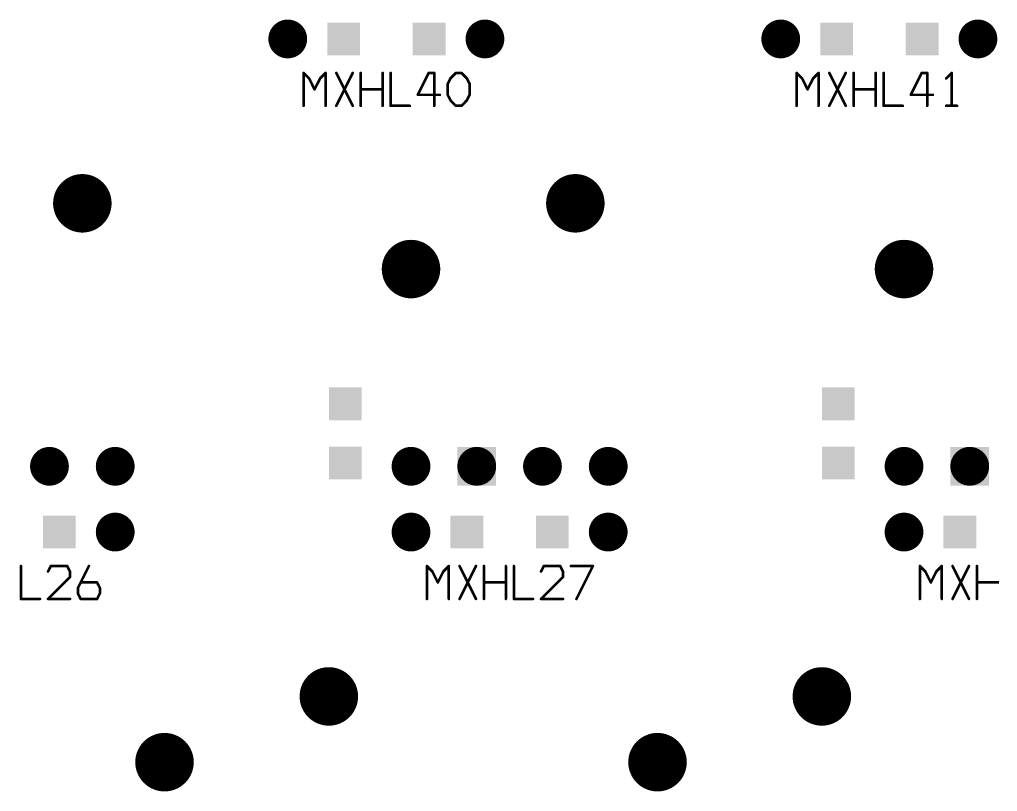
# Model space of a CAD drawing. Header units: millimetres. Extents: x 451 to 799, y 260 to 388.
# Drawn here: x 494.05 to 531.84, y 291.43 to 321.25 of the extents above; entities that cross this region are included whole.
import ezdxf

# ---------------------------------------------------------------- set-up
doc = ezdxf.new("R2010")
doc.units = ezdxf.units.MM
for name, color, linetype in [('3_A_', 4, 'Continuous'), ('4_A_', 54, 'Continuous'), ('5_A_', 7, 'Continuous')]:
    doc.layers.add(name, color=color, linetype=linetype)

# ---------------------------------------------------------------- blocks, each defined once
blk = doc.blocks.new('D24ROUND1_4986X1_4986')
blk.add_lwpolyline([(0.37465, 0, 0.7493, 0.7493, 1), (-0.37465, 0, 0.7493, 0.7493, 1), (0.37465, 0, 0.7493, 0.7493, 0)], format="xyseb")
blk = doc.blocks.new('D25ROUND2_2606X2_2606')
blk.add_lwpolyline([(0.56515, 0, 1.1303, 1.1303, 1), (-0.56515, 0, 1.1303, 1.1303, 1), (0.56515, 0, 1.1303, 1.1303, 0)], format="xyseb")
blk = doc.blocks.new('D16SQUARE1_27X1_27')
blk.add_solid([(-0.635, -0.635), (0.635, -0.635), (-0.635, 0.635), (0.635, 0.635)])
blk = doc.blocks.new('D41SQUARE1_4986X1_4986')
blk.add_solid([(-0.7493, -0.7493), (0.7493, -0.7493), (-0.7493, 0.7493), (0.7493, 0.7493)])

msp = doc.modelspace()

# ---------------------------------------------------------------- linework, layer by layer
at = {"layer": '5_A_'}
for points in [[(505.241, 318.981, 0.102, 0.102, 0), (505.03, 319.192, 0.102, 0.102, 0)], [(505.03, 319.192, 0.102, 0.102, 0), (505.03, 317.922, 0.102, 0.102, 0)], [(505.451, 318.557, 0.102, 0.102, 0), (505.241, 318.981, 0.102, 0.102, 0)], [(505.665, 318.981, 0.102, 0.102, 0), (505.451, 318.557, 0.102, 0.102, 0)], [(505.876, 319.192, 0.102, 0.102, 0), (505.665, 318.981, 0.102, 0.102, 0)], [(505.876, 317.922, 0.102, 0.102, 0), (505.876, 319.192, 0.102, 0.102, 0)], [(506.925, 317.922, 0.102, 0.102, 0), (506.29, 319.192, 0.102, 0.102, 0)], [(506.925, 319.192, 0.102, 0.102, 0), (506.29, 317.922, 0.102, 0.102, 0)], [(507.235, 317.922, 0.102, 0.102, 0), (507.235, 319.192, 0.102, 0.102, 0)], [(508.08, 317.922, 0.102, 0.102, 0), (508.08, 319.192, 0.102, 0.102, 0)], [(508.39, 317.922, 0.102, 0.102, 0), (508.39, 319.192, 0.102, 0.102, 0)], [(509.439, 318.346, 0.102, 0.102, 0), (509.863, 319.192, 0.102, 0.102, 0)], [(509.863, 319.192, 0.102, 0.102, 0), (510.074, 319.192, 0.102, 0.102, 0)], [(510.074, 319.192, 0.102, 0.102, 0), (510.074, 317.922, 0.102, 0.102, 0)], [(510.595, 318.77, 0.102, 0.102, 0), (510.702, 318.981, 0.102, 0.102, 0)], [(510.702, 318.981, 0.102, 0.102, 0), (510.912, 319.192, 0.102, 0.102, 0)], [(510.912, 319.192, 0.102, 0.102, 0), (511.126, 319.192, 0.102, 0.102, 0)], [(511.126, 319.192, 0.102, 0.102, 0), (511.337, 318.981, 0.102, 0.102, 0)], [(511.337, 318.981, 0.102, 0.102, 0), (511.443, 318.77, 0.102, 0.102, 0)], [(524.291, 318.981, 0.102, 0.102, 0), (524.08, 319.192, 0.102, 0.102, 0)], [(524.08, 319.192, 0.102, 0.102, 0), (524.08, 317.922, 0.102, 0.102, 0)], [(524.501, 318.557, 0.102, 0.102, 0), (524.291, 318.981, 0.102, 0.102, 0)], [(524.715, 318.981, 0.102, 0.102, 0), (524.501, 318.557, 0.102, 0.102, 0)], [(524.926, 319.192, 0.102, 0.102, 0), (524.715, 318.981, 0.102, 0.102, 0)], [(524.926, 317.922, 0.102, 0.102, 0), (524.926, 319.192, 0.102, 0.102, 0)], [(525.975, 317.922, 0.102, 0.102, 0), (525.34, 319.192, 0.102, 0.102, 0)], [(525.975, 319.192, 0.102, 0.102, 0), (525.34, 317.922, 0.102, 0.102, 0)], [(526.285, 317.922, 0.102, 0.102, 0), (526.285, 319.192, 0.102, 0.102, 0)], [(527.13, 317.922, 0.102, 0.102, 0), (527.13, 319.192, 0.102, 0.102, 0)], [(527.44, 317.922, 0.102, 0.102, 0), (527.44, 319.192, 0.102, 0.102, 0)], [(528.489, 318.346, 0.102, 0.102, 0), (528.913, 319.192, 0.102, 0.102, 0)], [(528.913, 319.192, 0.102, 0.102, 0), (529.124, 319.192, 0.102, 0.102, 0)], [(529.124, 319.192, 0.102, 0.102, 0), (529.124, 317.922, 0.102, 0.102, 0)], [(530.069, 319.192, 0.102, 0.102, 0), (529.858, 318.981, 0.102, 0.102, 0)], [(530.069, 317.922, 0.102, 0.102, 0), (530.069, 319.192, 0.102, 0.102, 0)], [(508.08, 318.557, 0.102, 0.102, 0), (507.235, 318.557, 0.102, 0.102, 0)], [(510.595, 318.346, 0.102, 0.102, 0), (510.595, 318.77, 0.102, 0.102, 0)], [(511.443, 318.77, 0.102, 0.102, 0), (511.443, 318.346, 0.102, 0.102, 0)], [(527.13, 318.557, 0.102, 0.102, 0), (526.285, 318.557, 0.102, 0.102, 0)], [(510.288, 318.346, 0.102, 0.102, 0), (509.439, 318.346, 0.102, 0.102, 0)], [(510.702, 318.135, 0.102, 0.102, 0), (510.595, 318.346, 0.102, 0.102, 0)], [(510.912, 317.922, 0.102, 0.102, 0), (510.702, 318.135, 0.102, 0.102, 0)], [(511.337, 318.135, 0.102, 0.102, 0), (511.126, 317.922, 0.102, 0.102, 0)], [(511.443, 318.346, 0.102, 0.102, 0), (511.337, 318.135, 0.102, 0.102, 0)], [(529.338, 318.346, 0.102, 0.102, 0), (528.489, 318.346, 0.102, 0.102, 0)], [(509.132, 317.922, 0.102, 0.102, 0), (508.39, 317.922, 0.102, 0.102, 0)], [(511.126, 317.922, 0.102, 0.102, 0), (510.912, 317.922, 0.102, 0.102, 0)], [(528.182, 317.922, 0.102, 0.102, 0), (527.44, 317.922, 0.102, 0.102, 0)], [(530.28, 317.922, 0.102, 0.102, 0), (529.858, 317.922, 0.102, 0.102, 0)], [(494.103, 298.872, 0.102, 0.102, 0), (494.103, 300.142, 0.102, 0.102, 0)], [(495.258, 300.142, 0.102, 0.102, 0), (495.152, 299.931, 0.102, 0.102, 0)], [(495.893, 300.142, 0.102, 0.102, 0), (495.258, 300.142, 0.102, 0.102, 0)], [(496, 299.931, 0.102, 0.102, 0), (495.893, 300.142, 0.102, 0.102, 0)], [(496.307, 299.296, 0.102, 0.102, 0), (496.732, 300.142, 0.102, 0.102, 0)], [(510.003, 299.931, 0.102, 0.102, 0), (509.792, 300.142, 0.102, 0.102, 0)], [(509.792, 300.142, 0.102, 0.102, 0), (509.792, 298.872, 0.102, 0.102, 0)], [(510.638, 300.142, 0.102, 0.102, 0), (510.427, 299.931, 0.102, 0.102, 0)], [(510.638, 298.872, 0.102, 0.102, 0), (510.638, 300.142, 0.102, 0.102, 0)], [(511.687, 298.872, 0.102, 0.102, 0), (511.052, 300.142, 0.102, 0.102, 0)], [(511.687, 300.142, 0.102, 0.102, 0), (511.052, 298.872, 0.102, 0.102, 0)], [(511.997, 298.872, 0.102, 0.102, 0), (511.997, 300.142, 0.102, 0.102, 0)], [(512.843, 298.872, 0.102, 0.102, 0), (512.843, 300.142, 0.102, 0.102, 0)], [(513.153, 298.872, 0.102, 0.102, 0), (513.153, 300.142, 0.102, 0.102, 0)], [(514.308, 300.142, 0.102, 0.102, 0), (514.202, 299.931, 0.102, 0.102, 0)], [(514.943, 300.142, 0.102, 0.102, 0), (514.308, 300.142, 0.102, 0.102, 0)], [(515.05, 299.931, 0.102, 0.102, 0), (514.943, 300.142, 0.102, 0.102, 0)], [(516.206, 300.142, 0.102, 0.102, 0), (515.357, 300.142, 0.102, 0.102, 0)], [(515.571, 298.872, 0.102, 0.102, 0), (516.206, 300.142, 0.102, 0.102, 0)], [(529.053, 299.931, 0.102, 0.102, 0), (528.842, 300.142, 0.102, 0.102, 0)], [(528.842, 300.142, 0.102, 0.102, 0), (528.842, 298.872, 0.102, 0.102, 0)], [(529.688, 300.142, 0.102, 0.102, 0), (529.477, 299.931, 0.102, 0.102, 0)], [(529.688, 298.872, 0.102, 0.102, 0), (529.688, 300.142, 0.102, 0.102, 0)], [(530.737, 298.872, 0.102, 0.102, 0), (530.102, 300.142, 0.102, 0.102, 0)], [(530.737, 300.142, 0.102, 0.102, 0), (530.102, 298.872, 0.102, 0.102, 0)], [(531.047, 298.872, 0.102, 0.102, 0), (531.047, 300.142, 0.102, 0.102, 0)], [(495.152, 298.872, 0.102, 0.102, 0), (496, 299.72, 0.102, 0.102, 0)], [(496, 299.72, 0.102, 0.102, 0), (496, 299.931, 0.102, 0.102, 0)], [(510.214, 299.507, 0.102, 0.102, 0), (510.003, 299.931, 0.102, 0.102, 0)], [(510.427, 299.931, 0.102, 0.102, 0), (510.214, 299.507, 0.102, 0.102, 0)], [(514.202, 298.872, 0.102, 0.102, 0), (515.05, 299.72, 0.102, 0.102, 0)], [(515.05, 299.72, 0.102, 0.102, 0), (515.05, 299.931, 0.102, 0.102, 0)], [(529.264, 299.507, 0.102, 0.102, 0), (529.053, 299.931, 0.102, 0.102, 0)], [(529.477, 299.931, 0.102, 0.102, 0), (529.264, 299.507, 0.102, 0.102, 0)], [(496.307, 299.085, 0.102, 0.102, 0), (496.307, 299.296, 0.102, 0.102, 0)], [(496.414, 299.507, 0.102, 0.102, 0), (497.049, 299.507, 0.102, 0.102, 0)], [(497.049, 299.507, 0.102, 0.102, 0), (497.156, 299.296, 0.102, 0.102, 0)], [(497.156, 299.296, 0.102, 0.102, 0), (497.156, 299.085, 0.102, 0.102, 0)], [(512.843, 299.507, 0.102, 0.102, 0), (511.997, 299.507, 0.102, 0.102, 0)], [(531.893, 299.507, 0.102, 0.102, 0), (531.047, 299.507, 0.102, 0.102, 0)], [(494.844, 298.872, 0.102, 0.102, 0), (494.103, 298.872, 0.102, 0.102, 0)], [(496, 298.872, 0.102, 0.102, 0), (495.152, 298.872, 0.102, 0.102, 0)], [(496.414, 298.872, 0.102, 0.102, 0), (496.307, 299.085, 0.102, 0.102, 0)], [(497.049, 298.872, 0.102, 0.102, 0), (496.414, 298.872, 0.102, 0.102, 0)], [(497.156, 299.085, 0.102, 0.102, 0), (497.049, 298.872, 0.102, 0.102, 0)], [(513.894, 298.872, 0.102, 0.102, 0), (513.153, 298.872, 0.102, 0.102, 0)], [(515.05, 298.872, 0.102, 0.102, 0), (514.202, 298.872, 0.102, 0.102, 0)]]:
    msp.add_lwpolyline(points, format="xyseb", dxfattribs=at)
for points in [[(505.004, 319.192, 0.0508, 0.0508, 1), (505.055, 319.192, 0.0508, 0.0508, 1), (505.004, 319.192, 0.0508, 0.0508, 0)], [(505.004, 319.192, 0.0508, 0.0508, 1), (505.055, 319.192, 0.0508, 0.0508, 1), (505.004, 319.192, 0.0508, 0.0508, 0)], [(505.004, 319.192, 0.0508, 0.0508, 1), (505.055, 319.192, 0.0508, 0.0508, 1), (505.004, 319.192, 0.0508, 0.0508, 0)], [(505.215, 318.981, 0.0508, 0.0508, 1), (505.266, 318.981, 0.0508, 0.0508, 1), (505.215, 318.981, 0.0508, 0.0508, 0)], [(505.215, 318.981, 0.0508, 0.0508, 1), (505.266, 318.981, 0.0508, 0.0508, 1), (505.215, 318.981, 0.0508, 0.0508, 0)], [(505.215, 318.981, 0.0508, 0.0508, 1), (505.266, 318.981, 0.0508, 0.0508, 1), (505.215, 318.981, 0.0508, 0.0508, 0)], [(505.639, 318.981, 0.0508, 0.0508, 1), (505.69, 318.981, 0.0508, 0.0508, 1), (505.639, 318.981, 0.0508, 0.0508, 0)], [(505.639, 318.981, 0.0508, 0.0508, 1), (505.69, 318.981, 0.0508, 0.0508, 1), (505.639, 318.981, 0.0508, 0.0508, 0)], [(505.639, 318.981, 0.0508, 0.0508, 1), (505.69, 318.981, 0.0508, 0.0508, 1), (505.639, 318.981, 0.0508, 0.0508, 0)], [(505.85, 319.192, 0.0508, 0.0508, 1), (505.901, 319.192, 0.0508, 0.0508, 1), (505.85, 319.192, 0.0508, 0.0508, 0)], [(505.85, 319.192, 0.0508, 0.0508, 1), (505.901, 319.192, 0.0508, 0.0508, 1), (505.85, 319.192, 0.0508, 0.0508, 0)], [(505.85, 319.192, 0.0508, 0.0508, 1), (505.901, 319.192, 0.0508, 0.0508, 1), (505.85, 319.192, 0.0508, 0.0508, 0)], [(506.264, 319.192, 0.0508, 0.0508, 1), (506.315, 319.192, 0.0508, 0.0508, 1), (506.264, 319.192, 0.0508, 0.0508, 0)], [(506.264, 319.192, 0.0508, 0.0508, 1), (506.315, 319.192, 0.0508, 0.0508, 1), (506.264, 319.192, 0.0508, 0.0508, 0)], [(506.899, 319.192, 0.0508, 0.0508, 1), (506.95, 319.192, 0.0508, 0.0508, 1), (506.899, 319.192, 0.0508, 0.0508, 0)], [(507.209, 319.192, 0.0508, 0.0508, 1), (507.26, 319.192, 0.0508, 0.0508, 1), (507.209, 319.192, 0.0508, 0.0508, 0)], [(507.209, 319.192, 0.0508, 0.0508, 1), (507.26, 319.192, 0.0508, 0.0508, 1), (507.209, 319.192, 0.0508, 0.0508, 0)], [(508.055, 319.192, 0.0508, 0.0508, 1), (508.106, 319.192, 0.0508, 0.0508, 1), (508.055, 319.192, 0.0508, 0.0508, 0)], [(508.055, 319.192, 0.0508, 0.0508, 1), (508.106, 319.192, 0.0508, 0.0508, 1), (508.055, 319.192, 0.0508, 0.0508, 0)], [(508.365, 319.192, 0.0508, 0.0508, 1), (508.416, 319.192, 0.0508, 0.0508, 1), (508.365, 319.192, 0.0508, 0.0508, 0)], [(508.365, 319.192, 0.0508, 0.0508, 1), (508.416, 319.192, 0.0508, 0.0508, 1), (508.365, 319.192, 0.0508, 0.0508, 0)], [(509.838, 319.192, 0.0508, 0.0508, 1), (509.889, 319.192, 0.0508, 0.0508, 1), (509.838, 319.192, 0.0508, 0.0508, 0)], [(509.838, 319.192, 0.0508, 0.0508, 1), (509.889, 319.192, 0.0508, 0.0508, 1), (509.838, 319.192, 0.0508, 0.0508, 0)], [(509.838, 319.192, 0.0508, 0.0508, 1), (509.889, 319.192, 0.0508, 0.0508, 1), (509.838, 319.192, 0.0508, 0.0508, 0)], [(510.049, 319.192, 0.0508, 0.0508, 1), (510.1, 319.192, 0.0508, 0.0508, 1), (510.049, 319.192, 0.0508, 0.0508, 0)], [(510.049, 319.192, 0.0508, 0.0508, 1), (510.1, 319.192, 0.0508, 0.0508, 1), (510.049, 319.192, 0.0508, 0.0508, 0)], [(510.049, 319.192, 0.0508, 0.0508, 1), (510.1, 319.192, 0.0508, 0.0508, 1), (510.049, 319.192, 0.0508, 0.0508, 0)], [(510.676, 318.981, 0.0508, 0.0508, 1), (510.727, 318.981, 0.0508, 0.0508, 1), (510.676, 318.981, 0.0508, 0.0508, 0)], [(510.676, 318.981, 0.0508, 0.0508, 1), (510.727, 318.981, 0.0508, 0.0508, 1), (510.676, 318.981, 0.0508, 0.0508, 0)], [(510.676, 318.981, 0.0508, 0.0508, 1), (510.727, 318.981, 0.0508, 0.0508, 1), (510.676, 318.981, 0.0508, 0.0508, 0)], [(510.887, 319.192, 0.0508, 0.0508, 1), (510.938, 319.192, 0.0508, 0.0508, 1), (510.887, 319.192, 0.0508, 0.0508, 0)], [(510.887, 319.192, 0.0508, 0.0508, 1), (510.938, 319.192, 0.0508, 0.0508, 1), (510.887, 319.192, 0.0508, 0.0508, 0)], [(510.887, 319.192, 0.0508, 0.0508, 1), (510.938, 319.192, 0.0508, 0.0508, 1), (510.887, 319.192, 0.0508, 0.0508, 0)], [(511.1, 319.192, 0.0508, 0.0508, 1), (511.151, 319.192, 0.0508, 0.0508, 1), (511.1, 319.192, 0.0508, 0.0508, 0)], [(511.1, 319.192, 0.0508, 0.0508, 1), (511.151, 319.192, 0.0508, 0.0508, 1), (511.1, 319.192, 0.0508, 0.0508, 0)], [(511.1, 319.192, 0.0508, 0.0508, 1), (511.151, 319.192, 0.0508, 0.0508, 1), (511.1, 319.192, 0.0508, 0.0508, 0)], [(511.311, 318.981, 0.0508, 0.0508, 1), (511.362, 318.981, 0.0508, 0.0508, 1), (511.311, 318.981, 0.0508, 0.0508, 0)], [(511.311, 318.981, 0.0508, 0.0508, 1), (511.362, 318.981, 0.0508, 0.0508, 1), (511.311, 318.981, 0.0508, 0.0508, 0)], [(511.311, 318.981, 0.0508, 0.0508, 1), (511.362, 318.981, 0.0508, 0.0508, 1), (511.311, 318.981, 0.0508, 0.0508, 0)], [(524.054, 319.192, 0.0508, 0.0508, 1), (524.105, 319.192, 0.0508, 0.0508, 1), (524.054, 319.192, 0.0508, 0.0508, 0)], [(524.054, 319.192, 0.0508, 0.0508, 1), (524.105, 319.192, 0.0508, 0.0508, 1), (524.054, 319.192, 0.0508, 0.0508, 0)], [(524.054, 319.192, 0.0508, 0.0508, 1), (524.105, 319.192, 0.0508, 0.0508, 1), (524.054, 319.192, 0.0508, 0.0508, 0)], [(524.265, 318.981, 0.0508, 0.0508, 1), (524.316, 318.981, 0.0508, 0.0508, 1), (524.265, 318.981, 0.0508, 0.0508, 0)], [(524.265, 318.981, 0.0508, 0.0508, 1), (524.316, 318.981, 0.0508, 0.0508, 1), (524.265, 318.981, 0.0508, 0.0508, 0)], [(524.265, 318.981, 0.0508, 0.0508, 1), (524.316, 318.981, 0.0508, 0.0508, 1), (524.265, 318.981, 0.0508, 0.0508, 0)], [(524.689, 318.981, 0.0508, 0.0508, 1), (524.74, 318.981, 0.0508, 0.0508, 1), (524.689, 318.981, 0.0508, 0.0508, 0)], [(524.689, 318.981, 0.0508, 0.0508, 1), (524.74, 318.981, 0.0508, 0.0508, 1), (524.689, 318.981, 0.0508, 0.0508, 0)], [(524.689, 318.981, 0.0508, 0.0508, 1), (524.74, 318.981, 0.0508, 0.0508, 1), (524.689, 318.981, 0.0508, 0.0508, 0)], [(524.9, 319.192, 0.0508, 0.0508, 1), (524.951, 319.192, 0.0508, 0.0508, 1), (524.9, 319.192, 0.0508, 0.0508, 0)], [(524.9, 319.192, 0.0508, 0.0508, 1), (524.951, 319.192, 0.0508, 0.0508, 1), (524.9, 319.192, 0.0508, 0.0508, 0)], [(524.9, 319.192, 0.0508, 0.0508, 1), (524.951, 319.192, 0.0508, 0.0508, 1), (524.9, 319.192, 0.0508, 0.0508, 0)], [(525.314, 319.192, 0.0508, 0.0508, 1), (525.365, 319.192, 0.0508, 0.0508, 1), (525.314, 319.192, 0.0508, 0.0508, 0)], [(525.314, 319.192, 0.0508, 0.0508, 1), (525.365, 319.192, 0.0508, 0.0508, 1), (525.314, 319.192, 0.0508, 0.0508, 0)], [(525.949, 319.192, 0.0508, 0.0508, 1), (526, 319.192, 0.0508, 0.0508, 1), (525.949, 319.192, 0.0508, 0.0508, 0)], [(526.259, 319.192, 0.0508, 0.0508, 1), (526.31, 319.192, 0.0508, 0.0508, 1), (526.259, 319.192, 0.0508, 0.0508, 0)], [(526.259, 319.192, 0.0508, 0.0508, 1), (526.31, 319.192, 0.0508, 0.0508, 1), (526.259, 319.192, 0.0508, 0.0508, 0)], [(527.105, 319.192, 0.0508, 0.0508, 1), (527.156, 319.192, 0.0508, 0.0508, 1), (527.105, 319.192, 0.0508, 0.0508, 0)], [(527.105, 319.192, 0.0508, 0.0508, 1), (527.156, 319.192, 0.0508, 0.0508, 1), (527.105, 319.192, 0.0508, 0.0508, 0)], [(527.415, 319.192, 0.0508, 0.0508, 1), (527.466, 319.192, 0.0508, 0.0508, 1), (527.415, 319.192, 0.0508, 0.0508, 0)], [(527.415, 319.192, 0.0508, 0.0508, 1), (527.466, 319.192, 0.0508, 0.0508, 1), (527.415, 319.192, 0.0508, 0.0508, 0)], [(528.888, 319.192, 0.0508, 0.0508, 1), (528.939, 319.192, 0.0508, 0.0508, 1), (528.888, 319.192, 0.0508, 0.0508, 0)], [(528.888, 319.192, 0.0508, 0.0508, 1), (528.939, 319.192, 0.0508, 0.0508, 1), (528.888, 319.192, 0.0508, 0.0508, 0)], [(528.888, 319.192, 0.0508, 0.0508, 1), (528.939, 319.192, 0.0508, 0.0508, 1), (528.888, 319.192, 0.0508, 0.0508, 0)], [(529.099, 319.192, 0.0508, 0.0508, 1), (529.15, 319.192, 0.0508, 0.0508, 1), (529.099, 319.192, 0.0508, 0.0508, 0)], [(529.099, 319.192, 0.0508, 0.0508, 1), (529.15, 319.192, 0.0508, 0.0508, 1), (529.099, 319.192, 0.0508, 0.0508, 0)], [(529.099, 319.192, 0.0508, 0.0508, 1), (529.15, 319.192, 0.0508, 0.0508, 1), (529.099, 319.192, 0.0508, 0.0508, 0)], [(529.833, 318.981, 0.0508, 0.0508, 1), (529.884, 318.981, 0.0508, 0.0508, 1), (529.833, 318.981, 0.0508, 0.0508, 0)], [(529.833, 318.981, 0.0508, 0.0508, 1), (529.884, 318.981, 0.0508, 0.0508, 1), (529.833, 318.981, 0.0508, 0.0508, 0)], [(530.044, 319.192, 0.0508, 0.0508, 1), (530.095, 319.192, 0.0508, 0.0508, 1), (530.044, 319.192, 0.0508, 0.0508, 0)], [(530.044, 319.192, 0.0508, 0.0508, 1), (530.095, 319.192, 0.0508, 0.0508, 1), (530.044, 319.192, 0.0508, 0.0508, 0)], [(530.044, 319.192, 0.0508, 0.0508, 1), (530.095, 319.192, 0.0508, 0.0508, 1), (530.044, 319.192, 0.0508, 0.0508, 0)], [(505.426, 318.557, 0.0508, 0.0508, 1), (505.477, 318.557, 0.0508, 0.0508, 1), (505.426, 318.557, 0.0508, 0.0508, 0)], [(505.426, 318.557, 0.0508, 0.0508, 1), (505.477, 318.557, 0.0508, 0.0508, 1), (505.426, 318.557, 0.0508, 0.0508, 0)], [(505.426, 318.557, 0.0508, 0.0508, 1), (505.477, 318.557, 0.0508, 0.0508, 1), (505.426, 318.557, 0.0508, 0.0508, 0)], [(507.209, 318.557, 0.0508, 0.0508, 1), (507.26, 318.557, 0.0508, 0.0508, 1), (507.209, 318.557, 0.0508, 0.0508, 0)], [(507.209, 318.557, 0.0508, 0.0508, 1), (507.26, 318.557, 0.0508, 0.0508, 1), (507.209, 318.557, 0.0508, 0.0508, 0)], [(508.055, 318.557, 0.0508, 0.0508, 1), (508.106, 318.557, 0.0508, 0.0508, 1), (508.055, 318.557, 0.0508, 0.0508, 0)], [(510.57, 318.77, 0.0508, 0.0508, 1), (510.62, 318.77, 0.0508, 0.0508, 1), (510.57, 318.77, 0.0508, 0.0508, 0)], [(510.57, 318.77, 0.0508, 0.0508, 1), (510.62, 318.77, 0.0508, 0.0508, 1), (510.57, 318.77, 0.0508, 0.0508, 0)], [(510.57, 318.77, 0.0508, 0.0508, 1), (510.62, 318.77, 0.0508, 0.0508, 1), (510.57, 318.77, 0.0508, 0.0508, 0)], [(511.418, 318.77, 0.0508, 0.0508, 1), (511.469, 318.77, 0.0508, 0.0508, 1), (511.418, 318.77, 0.0508, 0.0508, 0)], [(511.418, 318.77, 0.0508, 0.0508, 1), (511.469, 318.77, 0.0508, 0.0508, 1), (511.418, 318.77, 0.0508, 0.0508, 0)], [(511.418, 318.77, 0.0508, 0.0508, 1), (511.469, 318.77, 0.0508, 0.0508, 1), (511.418, 318.77, 0.0508, 0.0508, 0)], [(524.476, 318.557, 0.0508, 0.0508, 1), (524.527, 318.557, 0.0508, 0.0508, 1), (524.476, 318.557, 0.0508, 0.0508, 0)], [(524.476, 318.557, 0.0508, 0.0508, 1), (524.527, 318.557, 0.0508, 0.0508, 1), (524.476, 318.557, 0.0508, 0.0508, 0)], [(524.476, 318.557, 0.0508, 0.0508, 1), (524.527, 318.557, 0.0508, 0.0508, 1), (524.476, 318.557, 0.0508, 0.0508, 0)], [(526.259, 318.557, 0.0508, 0.0508, 1), (526.31, 318.557, 0.0508, 0.0508, 1), (526.259, 318.557, 0.0508, 0.0508, 0)], [(526.259, 318.557, 0.0508, 0.0508, 1), (526.31, 318.557, 0.0508, 0.0508, 1), (526.259, 318.557, 0.0508, 0.0508, 0)], [(527.105, 318.557, 0.0508, 0.0508, 1), (527.156, 318.557, 0.0508, 0.0508, 1), (527.105, 318.557, 0.0508, 0.0508, 0)], [(509.414, 318.346, 0.0508, 0.0508, 1), (509.465, 318.346, 0.0508, 0.0508, 1), (509.414, 318.346, 0.0508, 0.0508, 0)], [(509.414, 318.346, 0.0508, 0.0508, 1), (509.465, 318.346, 0.0508, 0.0508, 1), (509.414, 318.346, 0.0508, 0.0508, 0)], [(509.414, 318.346, 0.0508, 0.0508, 1), (509.465, 318.346, 0.0508, 0.0508, 1), (509.414, 318.346, 0.0508, 0.0508, 0)], [(510.262, 318.346, 0.0508, 0.0508, 1), (510.313, 318.346, 0.0508, 0.0508, 1), (510.262, 318.346, 0.0508, 0.0508, 0)], [(510.57, 318.346, 0.0508, 0.0508, 1), (510.62, 318.346, 0.0508, 0.0508, 1), (510.57, 318.346, 0.0508, 0.0508, 0)], [(510.57, 318.346, 0.0508, 0.0508, 1), (510.62, 318.346, 0.0508, 0.0508, 1), (510.57, 318.346, 0.0508, 0.0508, 0)], [(510.57, 318.346, 0.0508, 0.0508, 1), (510.62, 318.346, 0.0508, 0.0508, 1), (510.57, 318.346, 0.0508, 0.0508, 0)], [(510.676, 318.135, 0.0508, 0.0508, 1), (510.727, 318.135, 0.0508, 0.0508, 1), (510.676, 318.135, 0.0508, 0.0508, 0)], [(510.676, 318.135, 0.0508, 0.0508, 1), (510.727, 318.135, 0.0508, 0.0508, 1), (510.676, 318.135, 0.0508, 0.0508, 0)], [(510.676, 318.135, 0.0508, 0.0508, 1), (510.727, 318.135, 0.0508, 0.0508, 1), (510.676, 318.135, 0.0508, 0.0508, 0)], [(511.311, 318.135, 0.0508, 0.0508, 1), (511.362, 318.135, 0.0508, 0.0508, 1), (511.311, 318.135, 0.0508, 0.0508, 0)], [(511.311, 318.135, 0.0508, 0.0508, 1), (511.362, 318.135, 0.0508, 0.0508, 1), (511.311, 318.135, 0.0508, 0.0508, 0)], [(511.311, 318.135, 0.0508, 0.0508, 1), (511.362, 318.135, 0.0508, 0.0508, 1), (511.311, 318.135, 0.0508, 0.0508, 0)], [(511.418, 318.346, 0.0508, 0.0508, 1), (511.469, 318.346, 0.0508, 0.0508, 1), (511.418, 318.346, 0.0508, 0.0508, 0)], [(511.418, 318.346, 0.0508, 0.0508, 1), (511.469, 318.346, 0.0508, 0.0508, 1), (511.418, 318.346, 0.0508, 0.0508, 0)], [(511.418, 318.346, 0.0508, 0.0508, 1), (511.469, 318.346, 0.0508, 0.0508, 1), (511.418, 318.346, 0.0508, 0.0508, 0)], [(528.464, 318.346, 0.0508, 0.0508, 1), (528.515, 318.346, 0.0508, 0.0508, 1), (528.464, 318.346, 0.0508, 0.0508, 0)], [(528.464, 318.346, 0.0508, 0.0508, 1), (528.515, 318.346, 0.0508, 0.0508, 1), (528.464, 318.346, 0.0508, 0.0508, 0)], [(528.464, 318.346, 0.0508, 0.0508, 1), (528.515, 318.346, 0.0508, 0.0508, 1), (528.464, 318.346, 0.0508, 0.0508, 0)], [(529.312, 318.346, 0.0508, 0.0508, 1), (529.363, 318.346, 0.0508, 0.0508, 1), (529.312, 318.346, 0.0508, 0.0508, 0)], [(505.004, 317.922, 0.0508, 0.0508, 1), (505.055, 317.922, 0.0508, 0.0508, 1), (505.004, 317.922, 0.0508, 0.0508, 0)], [(505.004, 317.922, 0.0508, 0.0508, 1), (505.055, 317.922, 0.0508, 0.0508, 1), (505.004, 317.922, 0.0508, 0.0508, 0)], [(505.85, 317.922, 0.0508, 0.0508, 1), (505.901, 317.922, 0.0508, 0.0508, 1), (505.85, 317.922, 0.0508, 0.0508, 0)], [(506.264, 317.922, 0.0508, 0.0508, 1), (506.315, 317.922, 0.0508, 0.0508, 1), (506.264, 317.922, 0.0508, 0.0508, 0)], [(506.264, 317.922, 0.0508, 0.0508, 1), (506.315, 317.922, 0.0508, 0.0508, 1), (506.264, 317.922, 0.0508, 0.0508, 0)], [(506.899, 317.922, 0.0508, 0.0508, 1), (506.95, 317.922, 0.0508, 0.0508, 1), (506.899, 317.922, 0.0508, 0.0508, 0)], [(507.209, 317.922, 0.0508, 0.0508, 1), (507.26, 317.922, 0.0508, 0.0508, 1), (507.209, 317.922, 0.0508, 0.0508, 0)], [(508.055, 317.922, 0.0508, 0.0508, 1), (508.106, 317.922, 0.0508, 0.0508, 1), (508.055, 317.922, 0.0508, 0.0508, 0)], [(508.365, 317.922, 0.0508, 0.0508, 1), (508.416, 317.922, 0.0508, 0.0508, 1), (508.365, 317.922, 0.0508, 0.0508, 0)], [(508.365, 317.922, 0.0508, 0.0508, 1), (508.416, 317.922, 0.0508, 0.0508, 1), (508.365, 317.922, 0.0508, 0.0508, 0)], [(508.365, 317.922, 0.0508, 0.0508, 1), (508.416, 317.922, 0.0508, 0.0508, 1), (508.365, 317.922, 0.0508, 0.0508, 0)], [(509.107, 317.922, 0.0508, 0.0508, 1), (509.157, 317.922, 0.0508, 0.0508, 1), (509.107, 317.922, 0.0508, 0.0508, 0)], [(510.049, 317.922, 0.0508, 0.0508, 1), (510.1, 317.922, 0.0508, 0.0508, 1), (510.049, 317.922, 0.0508, 0.0508, 0)], [(510.049, 317.922, 0.0508, 0.0508, 1), (510.1, 317.922, 0.0508, 0.0508, 1), (510.049, 317.922, 0.0508, 0.0508, 0)], [(510.887, 317.922, 0.0508, 0.0508, 1), (510.938, 317.922, 0.0508, 0.0508, 1), (510.887, 317.922, 0.0508, 0.0508, 0)], [(510.887, 317.922, 0.0508, 0.0508, 1), (510.938, 317.922, 0.0508, 0.0508, 1), (510.887, 317.922, 0.0508, 0.0508, 0)], [(510.887, 317.922, 0.0508, 0.0508, 1), (510.938, 317.922, 0.0508, 0.0508, 1), (510.887, 317.922, 0.0508, 0.0508, 0)], [(511.1, 317.922, 0.0508, 0.0508, 1), (511.151, 317.922, 0.0508, 0.0508, 1), (511.1, 317.922, 0.0508, 0.0508, 0)], [(511.1, 317.922, 0.0508, 0.0508, 1), (511.151, 317.922, 0.0508, 0.0508, 1), (511.1, 317.922, 0.0508, 0.0508, 0)], [(511.1, 317.922, 0.0508, 0.0508, 1), (511.151, 317.922, 0.0508, 0.0508, 1), (511.1, 317.922, 0.0508, 0.0508, 0)], [(524.054, 317.922, 0.0508, 0.0508, 1), (524.105, 317.922, 0.0508, 0.0508, 1), (524.054, 317.922, 0.0508, 0.0508, 0)], [(524.054, 317.922, 0.0508, 0.0508, 1), (524.105, 317.922, 0.0508, 0.0508, 1), (524.054, 317.922, 0.0508, 0.0508, 0)], [(524.9, 317.922, 0.0508, 0.0508, 1), (524.951, 317.922, 0.0508, 0.0508, 1), (524.9, 317.922, 0.0508, 0.0508, 0)], [(525.314, 317.922, 0.0508, 0.0508, 1), (525.365, 317.922, 0.0508, 0.0508, 1), (525.314, 317.922, 0.0508, 0.0508, 0)], [(525.314, 317.922, 0.0508, 0.0508, 1), (525.365, 317.922, 0.0508, 0.0508, 1), (525.314, 317.922, 0.0508, 0.0508, 0)], [(525.949, 317.922, 0.0508, 0.0508, 1), (526, 317.922, 0.0508, 0.0508, 1), (525.949, 317.922, 0.0508, 0.0508, 0)], [(526.259, 317.922, 0.0508, 0.0508, 1), (526.31, 317.922, 0.0508, 0.0508, 1), (526.259, 317.922, 0.0508, 0.0508, 0)], [(527.105, 317.922, 0.0508, 0.0508, 1), (527.156, 317.922, 0.0508, 0.0508, 1), (527.105, 317.922, 0.0508, 0.0508, 0)], [(527.415, 317.922, 0.0508, 0.0508, 1), (527.466, 317.922, 0.0508, 0.0508, 1), (527.415, 317.922, 0.0508, 0.0508, 0)], [(527.415, 317.922, 0.0508, 0.0508, 1), (527.466, 317.922, 0.0508, 0.0508, 1), (527.415, 317.922, 0.0508, 0.0508, 0)], [(527.415, 317.922, 0.0508, 0.0508, 1), (527.466, 317.922, 0.0508, 0.0508, 1), (527.415, 317.922, 0.0508, 0.0508, 0)], [(528.157, 317.922, 0.0508, 0.0508, 1), (528.207, 317.922, 0.0508, 0.0508, 1), (528.157, 317.922, 0.0508, 0.0508, 0)], [(529.099, 317.922, 0.0508, 0.0508, 1), (529.15, 317.922, 0.0508, 0.0508, 1), (529.099, 317.922, 0.0508, 0.0508, 0)], [(529.099, 317.922, 0.0508, 0.0508, 1), (529.15, 317.922, 0.0508, 0.0508, 1), (529.099, 317.922, 0.0508, 0.0508, 0)], [(529.833, 317.922, 0.0508, 0.0508, 1), (529.884, 317.922, 0.0508, 0.0508, 1), (529.833, 317.922, 0.0508, 0.0508, 0)], [(529.833, 317.922, 0.0508, 0.0508, 1), (529.884, 317.922, 0.0508, 0.0508, 1), (529.833, 317.922, 0.0508, 0.0508, 0)], [(530.044, 317.922, 0.0508, 0.0508, 1), (530.095, 317.922, 0.0508, 0.0508, 1), (530.044, 317.922, 0.0508, 0.0508, 0)], [(530.255, 317.922, 0.0508, 0.0508, 1), (530.305, 317.922, 0.0508, 0.0508, 1), (530.255, 317.922, 0.0508, 0.0508, 0)], [(494.077, 300.142, 0.0508, 0.0508, 1), (494.128, 300.142, 0.0508, 0.0508, 1), (494.077, 300.142, 0.0508, 0.0508, 0)], [(494.077, 300.142, 0.0508, 0.0508, 1), (494.128, 300.142, 0.0508, 0.0508, 1), (494.077, 300.142, 0.0508, 0.0508, 0)], [(495.233, 300.142, 0.0508, 0.0508, 1), (495.284, 300.142, 0.0508, 0.0508, 1), (495.233, 300.142, 0.0508, 0.0508, 0)], [(495.233, 300.142, 0.0508, 0.0508, 1), (495.284, 300.142, 0.0508, 0.0508, 1), (495.233, 300.142, 0.0508, 0.0508, 0)], [(495.233, 300.142, 0.0508, 0.0508, 1), (495.284, 300.142, 0.0508, 0.0508, 1), (495.233, 300.142, 0.0508, 0.0508, 0)], [(495.868, 300.142, 0.0508, 0.0508, 1), (495.919, 300.142, 0.0508, 0.0508, 1), (495.868, 300.142, 0.0508, 0.0508, 0)], [(495.868, 300.142, 0.0508, 0.0508, 1), (495.919, 300.142, 0.0508, 0.0508, 1), (495.868, 300.142, 0.0508, 0.0508, 0)], [(495.868, 300.142, 0.0508, 0.0508, 1), (495.919, 300.142, 0.0508, 0.0508, 1), (495.868, 300.142, 0.0508, 0.0508, 0)], [(496.706, 300.142, 0.0508, 0.0508, 1), (496.757, 300.142, 0.0508, 0.0508, 1), (496.706, 300.142, 0.0508, 0.0508, 0)], [(496.706, 300.142, 0.0508, 0.0508, 1), (496.757, 300.142, 0.0508, 0.0508, 1), (496.706, 300.142, 0.0508, 0.0508, 0)], [(509.767, 300.142, 0.0508, 0.0508, 1), (509.818, 300.142, 0.0508, 0.0508, 1), (509.767, 300.142, 0.0508, 0.0508, 0)], [(509.767, 300.142, 0.0508, 0.0508, 1), (509.818, 300.142, 0.0508, 0.0508, 1), (509.767, 300.142, 0.0508, 0.0508, 0)], [(509.767, 300.142, 0.0508, 0.0508, 1), (509.818, 300.142, 0.0508, 0.0508, 1), (509.767, 300.142, 0.0508, 0.0508, 0)], [(510.613, 300.142, 0.0508, 0.0508, 1), (510.664, 300.142, 0.0508, 0.0508, 1), (510.613, 300.142, 0.0508, 0.0508, 0)], [(510.613, 300.142, 0.0508, 0.0508, 1), (510.664, 300.142, 0.0508, 0.0508, 1), (510.613, 300.142, 0.0508, 0.0508, 0)], [(510.613, 300.142, 0.0508, 0.0508, 1), (510.664, 300.142, 0.0508, 0.0508, 1), (510.613, 300.142, 0.0508, 0.0508, 0)], [(511.027, 300.142, 0.0508, 0.0508, 1), (511.078, 300.142, 0.0508, 0.0508, 1), (511.027, 300.142, 0.0508, 0.0508, 0)], [(511.027, 300.142, 0.0508, 0.0508, 1), (511.078, 300.142, 0.0508, 0.0508, 1), (511.027, 300.142, 0.0508, 0.0508, 0)], [(511.662, 300.142, 0.0508, 0.0508, 1), (511.713, 300.142, 0.0508, 0.0508, 1), (511.662, 300.142, 0.0508, 0.0508, 0)], [(511.972, 300.142, 0.0508, 0.0508, 1), (512.022, 300.142, 0.0508, 0.0508, 1), (511.972, 300.142, 0.0508, 0.0508, 0)], [(511.972, 300.142, 0.0508, 0.0508, 1), (512.022, 300.142, 0.0508, 0.0508, 1), (511.972, 300.142, 0.0508, 0.0508, 0)], [(512.817, 300.142, 0.0508, 0.0508, 1), (512.868, 300.142, 0.0508, 0.0508, 1), (512.817, 300.142, 0.0508, 0.0508, 0)], [(512.817, 300.142, 0.0508, 0.0508, 1), (512.868, 300.142, 0.0508, 0.0508, 1), (512.817, 300.142, 0.0508, 0.0508, 0)], [(513.127, 300.142, 0.0508, 0.0508, 1), (513.178, 300.142, 0.0508, 0.0508, 1), (513.127, 300.142, 0.0508, 0.0508, 0)], [(513.127, 300.142, 0.0508, 0.0508, 1), (513.178, 300.142, 0.0508, 0.0508, 1), (513.127, 300.142, 0.0508, 0.0508, 0)], [(514.283, 300.142, 0.0508, 0.0508, 1), (514.334, 300.142, 0.0508, 0.0508, 1), (514.283, 300.142, 0.0508, 0.0508, 0)], [(514.283, 300.142, 0.0508, 0.0508, 1), (514.334, 300.142, 0.0508, 0.0508, 1), (514.283, 300.142, 0.0508, 0.0508, 0)], [(514.283, 300.142, 0.0508, 0.0508, 1), (514.334, 300.142, 0.0508, 0.0508, 1), (514.283, 300.142, 0.0508, 0.0508, 0)], [(514.918, 300.142, 0.0508, 0.0508, 1), (514.969, 300.142, 0.0508, 0.0508, 1), (514.918, 300.142, 0.0508, 0.0508, 0)], [(514.918, 300.142, 0.0508, 0.0508, 1), (514.969, 300.142, 0.0508, 0.0508, 1), (514.918, 300.142, 0.0508, 0.0508, 0)], [(514.918, 300.142, 0.0508, 0.0508, 1), (514.969, 300.142, 0.0508, 0.0508, 1), (514.918, 300.142, 0.0508, 0.0508, 0)], [(515.332, 300.142, 0.0508, 0.0508, 1), (515.383, 300.142, 0.0508, 0.0508, 1), (515.332, 300.142, 0.0508, 0.0508, 0)], [(515.332, 300.142, 0.0508, 0.0508, 1), (515.383, 300.142, 0.0508, 0.0508, 1), (515.332, 300.142, 0.0508, 0.0508, 0)], [(516.18, 300.142, 0.0508, 0.0508, 1), (516.231, 300.142, 0.0508, 0.0508, 1), (516.18, 300.142, 0.0508, 0.0508, 0)], [(516.18, 300.142, 0.0508, 0.0508, 1), (516.231, 300.142, 0.0508, 0.0508, 1), (516.18, 300.142, 0.0508, 0.0508, 0)], [(516.18, 300.142, 0.0508, 0.0508, 1), (516.231, 300.142, 0.0508, 0.0508, 1), (516.18, 300.142, 0.0508, 0.0508, 0)], [(528.817, 300.142, 0.0508, 0.0508, 1), (528.868, 300.142, 0.0508, 0.0508, 1), (528.817, 300.142, 0.0508, 0.0508, 0)], [(528.817, 300.142, 0.0508, 0.0508, 1), (528.868, 300.142, 0.0508, 0.0508, 1), (528.817, 300.142, 0.0508, 0.0508, 0)], [(528.817, 300.142, 0.0508, 0.0508, 1), (528.868, 300.142, 0.0508, 0.0508, 1), (528.817, 300.142, 0.0508, 0.0508, 0)], [(529.663, 300.142, 0.0508, 0.0508, 1), (529.714, 300.142, 0.0508, 0.0508, 1), (529.663, 300.142, 0.0508, 0.0508, 0)], [(529.663, 300.142, 0.0508, 0.0508, 1), (529.714, 300.142, 0.0508, 0.0508, 1), (529.663, 300.142, 0.0508, 0.0508, 0)], [(529.663, 300.142, 0.0508, 0.0508, 1), (529.714, 300.142, 0.0508, 0.0508, 1), (529.663, 300.142, 0.0508, 0.0508, 0)], [(530.077, 300.142, 0.0508, 0.0508, 1), (530.128, 300.142, 0.0508, 0.0508, 1), (530.077, 300.142, 0.0508, 0.0508, 0)], [(530.077, 300.142, 0.0508, 0.0508, 1), (530.128, 300.142, 0.0508, 0.0508, 1), (530.077, 300.142, 0.0508, 0.0508, 0)], [(530.712, 300.142, 0.0508, 0.0508, 1), (530.763, 300.142, 0.0508, 0.0508, 1), (530.712, 300.142, 0.0508, 0.0508, 0)], [(531.022, 300.142, 0.0508, 0.0508, 1), (531.072, 300.142, 0.0508, 0.0508, 1), (531.022, 300.142, 0.0508, 0.0508, 0)], [(531.022, 300.142, 0.0508, 0.0508, 1), (531.072, 300.142, 0.0508, 0.0508, 1), (531.022, 300.142, 0.0508, 0.0508, 0)], [(495.126, 299.931, 0.0508, 0.0508, 1), (495.177, 299.931, 0.0508, 0.0508, 1), (495.126, 299.931, 0.0508, 0.0508, 0)], [(495.126, 299.931, 0.0508, 0.0508, 1), (495.177, 299.931, 0.0508, 0.0508, 1), (495.126, 299.931, 0.0508, 0.0508, 0)], [(495.975, 299.931, 0.0508, 0.0508, 1), (496.026, 299.931, 0.0508, 0.0508, 1), (495.975, 299.931, 0.0508, 0.0508, 0)], [(495.975, 299.931, 0.0508, 0.0508, 1), (496.026, 299.931, 0.0508, 0.0508, 1), (495.975, 299.931, 0.0508, 0.0508, 0)], [(495.975, 299.931, 0.0508, 0.0508, 1), (496.026, 299.931, 0.0508, 0.0508, 1), (495.975, 299.931, 0.0508, 0.0508, 0)], [(495.975, 299.72, 0.0508, 0.0508, 1), (496.026, 299.72, 0.0508, 0.0508, 1), (495.975, 299.72, 0.0508, 0.0508, 0)], [(495.975, 299.72, 0.0508, 0.0508, 1), (496.026, 299.72, 0.0508, 0.0508, 1), (495.975, 299.72, 0.0508, 0.0508, 0)], [(495.975, 299.72, 0.0508, 0.0508, 1), (496.026, 299.72, 0.0508, 0.0508, 1), (495.975, 299.72, 0.0508, 0.0508, 0)], [(509.978, 299.931, 0.0508, 0.0508, 1), (510.029, 299.931, 0.0508, 0.0508, 1), (509.978, 299.931, 0.0508, 0.0508, 0)], [(509.978, 299.931, 0.0508, 0.0508, 1), (510.029, 299.931, 0.0508, 0.0508, 1), (509.978, 299.931, 0.0508, 0.0508, 0)], [(509.978, 299.931, 0.0508, 0.0508, 1), (510.029, 299.931, 0.0508, 0.0508, 1), (509.978, 299.931, 0.0508, 0.0508, 0)], [(510.402, 299.931, 0.0508, 0.0508, 1), (510.453, 299.931, 0.0508, 0.0508, 1), (510.402, 299.931, 0.0508, 0.0508, 0)], [(510.402, 299.931, 0.0508, 0.0508, 1), (510.453, 299.931, 0.0508, 0.0508, 1), (510.402, 299.931, 0.0508, 0.0508, 0)], [(510.402, 299.931, 0.0508, 0.0508, 1), (510.453, 299.931, 0.0508, 0.0508, 1), (510.402, 299.931, 0.0508, 0.0508, 0)], [(514.176, 299.931, 0.0508, 0.0508, 1), (514.227, 299.931, 0.0508, 0.0508, 1), (514.176, 299.931, 0.0508, 0.0508, 0)], [(514.176, 299.931, 0.0508, 0.0508, 1), (514.227, 299.931, 0.0508, 0.0508, 1), (514.176, 299.931, 0.0508, 0.0508, 0)], [(515.025, 299.931, 0.0508, 0.0508, 1), (515.076, 299.931, 0.0508, 0.0508, 1), (515.025, 299.931, 0.0508, 0.0508, 0)], [(515.025, 299.931, 0.0508, 0.0508, 1), (515.076, 299.931, 0.0508, 0.0508, 1), (515.025, 299.931, 0.0508, 0.0508, 0)], [(515.025, 299.931, 0.0508, 0.0508, 1), (515.076, 299.931, 0.0508, 0.0508, 1), (515.025, 299.931, 0.0508, 0.0508, 0)], [(515.025, 299.72, 0.0508, 0.0508, 1), (515.076, 299.72, 0.0508, 0.0508, 1), (515.025, 299.72, 0.0508, 0.0508, 0)], [(515.025, 299.72, 0.0508, 0.0508, 1), (515.076, 299.72, 0.0508, 0.0508, 1), (515.025, 299.72, 0.0508, 0.0508, 0)], [(515.025, 299.72, 0.0508, 0.0508, 1), (515.076, 299.72, 0.0508, 0.0508, 1), (515.025, 299.72, 0.0508, 0.0508, 0)], [(529.028, 299.931, 0.0508, 0.0508, 1), (529.079, 299.931, 0.0508, 0.0508, 1), (529.028, 299.931, 0.0508, 0.0508, 0)], [(529.028, 299.931, 0.0508, 0.0508, 1), (529.079, 299.931, 0.0508, 0.0508, 1), (529.028, 299.931, 0.0508, 0.0508, 0)], [(529.028, 299.931, 0.0508, 0.0508, 1), (529.079, 299.931, 0.0508, 0.0508, 1), (529.028, 299.931, 0.0508, 0.0508, 0)], [(529.452, 299.931, 0.0508, 0.0508, 1), (529.503, 299.931, 0.0508, 0.0508, 1), (529.452, 299.931, 0.0508, 0.0508, 0)], [(529.452, 299.931, 0.0508, 0.0508, 1), (529.503, 299.931, 0.0508, 0.0508, 1), (529.452, 299.931, 0.0508, 0.0508, 0)], [(529.452, 299.931, 0.0508, 0.0508, 1), (529.503, 299.931, 0.0508, 0.0508, 1), (529.452, 299.931, 0.0508, 0.0508, 0)], [(496.282, 299.296, 0.0508, 0.0508, 1), (496.333, 299.296, 0.0508, 0.0508, 1), (496.282, 299.296, 0.0508, 0.0508, 0)], [(496.282, 299.296, 0.0508, 0.0508, 1), (496.333, 299.296, 0.0508, 0.0508, 1), (496.282, 299.296, 0.0508, 0.0508, 0)], [(496.282, 299.296, 0.0508, 0.0508, 1), (496.333, 299.296, 0.0508, 0.0508, 1), (496.282, 299.296, 0.0508, 0.0508, 0)], [(496.389, 299.507, 0.0508, 0.0508, 1), (496.44, 299.507, 0.0508, 0.0508, 1), (496.389, 299.507, 0.0508, 0.0508, 0)], [(497.024, 299.507, 0.0508, 0.0508, 1), (497.075, 299.507, 0.0508, 0.0508, 1), (497.024, 299.507, 0.0508, 0.0508, 0)], [(497.024, 299.507, 0.0508, 0.0508, 1), (497.075, 299.507, 0.0508, 0.0508, 1), (497.024, 299.507, 0.0508, 0.0508, 0)], [(497.024, 299.507, 0.0508, 0.0508, 1), (497.075, 299.507, 0.0508, 0.0508, 1), (497.024, 299.507, 0.0508, 0.0508, 0)], [(497.13, 299.296, 0.0508, 0.0508, 1), (497.181, 299.296, 0.0508, 0.0508, 1), (497.13, 299.296, 0.0508, 0.0508, 0)], [(497.13, 299.296, 0.0508, 0.0508, 1), (497.181, 299.296, 0.0508, 0.0508, 1), (497.13, 299.296, 0.0508, 0.0508, 0)], [(497.13, 299.296, 0.0508, 0.0508, 1), (497.181, 299.296, 0.0508, 0.0508, 1), (497.13, 299.296, 0.0508, 0.0508, 0)], [(510.189, 299.507, 0.0508, 0.0508, 1), (510.239, 299.507, 0.0508, 0.0508, 1), (510.189, 299.507, 0.0508, 0.0508, 0)], [(510.189, 299.507, 0.0508, 0.0508, 1), (510.239, 299.507, 0.0508, 0.0508, 1), (510.189, 299.507, 0.0508, 0.0508, 0)], [(510.189, 299.507, 0.0508, 0.0508, 1), (510.239, 299.507, 0.0508, 0.0508, 1), (510.189, 299.507, 0.0508, 0.0508, 0)], [(511.972, 299.507, 0.0508, 0.0508, 1), (512.022, 299.507, 0.0508, 0.0508, 1), (511.972, 299.507, 0.0508, 0.0508, 0)], [(511.972, 299.507, 0.0508, 0.0508, 1), (512.022, 299.507, 0.0508, 0.0508, 1), (511.972, 299.507, 0.0508, 0.0508, 0)], [(512.817, 299.507, 0.0508, 0.0508, 1), (512.868, 299.507, 0.0508, 0.0508, 1), (512.817, 299.507, 0.0508, 0.0508, 0)], [(529.239, 299.507, 0.0508, 0.0508, 1), (529.289, 299.507, 0.0508, 0.0508, 1), (529.239, 299.507, 0.0508, 0.0508, 0)], [(529.239, 299.507, 0.0508, 0.0508, 1), (529.289, 299.507, 0.0508, 0.0508, 1), (529.239, 299.507, 0.0508, 0.0508, 0)], [(529.239, 299.507, 0.0508, 0.0508, 1), (529.289, 299.507, 0.0508, 0.0508, 1), (529.239, 299.507, 0.0508, 0.0508, 0)], [(531.022, 299.507, 0.0508, 0.0508, 1), (531.072, 299.507, 0.0508, 0.0508, 1), (531.022, 299.507, 0.0508, 0.0508, 0)], [(531.022, 299.507, 0.0508, 0.0508, 1), (531.072, 299.507, 0.0508, 0.0508, 1), (531.022, 299.507, 0.0508, 0.0508, 0)], [(494.077, 298.872, 0.0508, 0.0508, 1), (494.128, 298.872, 0.0508, 0.0508, 1), (494.077, 298.872, 0.0508, 0.0508, 0)], [(494.077, 298.872, 0.0508, 0.0508, 1), (494.128, 298.872, 0.0508, 0.0508, 1), (494.077, 298.872, 0.0508, 0.0508, 0)], [(494.077, 298.872, 0.0508, 0.0508, 1), (494.128, 298.872, 0.0508, 0.0508, 1), (494.077, 298.872, 0.0508, 0.0508, 0)], [(494.819, 298.872, 0.0508, 0.0508, 1), (494.87, 298.872, 0.0508, 0.0508, 1), (494.819, 298.872, 0.0508, 0.0508, 0)], [(495.126, 298.872, 0.0508, 0.0508, 1), (495.177, 298.872, 0.0508, 0.0508, 1), (495.126, 298.872, 0.0508, 0.0508, 0)], [(495.126, 298.872, 0.0508, 0.0508, 1), (495.177, 298.872, 0.0508, 0.0508, 1), (495.126, 298.872, 0.0508, 0.0508, 0)], [(495.126, 298.872, 0.0508, 0.0508, 1), (495.177, 298.872, 0.0508, 0.0508, 1), (495.126, 298.872, 0.0508, 0.0508, 0)], [(495.975, 298.872, 0.0508, 0.0508, 1), (496.026, 298.872, 0.0508, 0.0508, 1), (495.975, 298.872, 0.0508, 0.0508, 0)], [(496.282, 299.085, 0.0508, 0.0508, 1), (496.333, 299.085, 0.0508, 0.0508, 1), (496.282, 299.085, 0.0508, 0.0508, 0)], [(496.282, 299.085, 0.0508, 0.0508, 1), (496.333, 299.085, 0.0508, 0.0508, 1), (496.282, 299.085, 0.0508, 0.0508, 0)], [(496.282, 299.085, 0.0508, 0.0508, 1), (496.333, 299.085, 0.0508, 0.0508, 1), (496.282, 299.085, 0.0508, 0.0508, 0)], [(496.389, 298.872, 0.0508, 0.0508, 1), (496.44, 298.872, 0.0508, 0.0508, 1), (496.389, 298.872, 0.0508, 0.0508, 0)], [(496.389, 298.872, 0.0508, 0.0508, 1), (496.44, 298.872, 0.0508, 0.0508, 1), (496.389, 298.872, 0.0508, 0.0508, 0)], [(496.389, 298.872, 0.0508, 0.0508, 1), (496.44, 298.872, 0.0508, 0.0508, 1), (496.389, 298.872, 0.0508, 0.0508, 0)], [(497.024, 298.872, 0.0508, 0.0508, 1), (497.075, 298.872, 0.0508, 0.0508, 1), (497.024, 298.872, 0.0508, 0.0508, 0)], [(497.024, 298.872, 0.0508, 0.0508, 1), (497.075, 298.872, 0.0508, 0.0508, 1), (497.024, 298.872, 0.0508, 0.0508, 0)], [(497.024, 298.872, 0.0508, 0.0508, 1), (497.075, 298.872, 0.0508, 0.0508, 1), (497.024, 298.872, 0.0508, 0.0508, 0)], [(497.13, 299.085, 0.0508, 0.0508, 1), (497.181, 299.085, 0.0508, 0.0508, 1), (497.13, 299.085, 0.0508, 0.0508, 0)], [(497.13, 299.085, 0.0508, 0.0508, 1), (497.181, 299.085, 0.0508, 0.0508, 1), (497.13, 299.085, 0.0508, 0.0508, 0)], [(497.13, 299.085, 0.0508, 0.0508, 1), (497.181, 299.085, 0.0508, 0.0508, 1), (497.13, 299.085, 0.0508, 0.0508, 0)], [(509.767, 298.872, 0.0508, 0.0508, 1), (509.818, 298.872, 0.0508, 0.0508, 1), (509.767, 298.872, 0.0508, 0.0508, 0)], [(509.767, 298.872, 0.0508, 0.0508, 1), (509.818, 298.872, 0.0508, 0.0508, 1), (509.767, 298.872, 0.0508, 0.0508, 0)], [(510.613, 298.872, 0.0508, 0.0508, 1), (510.664, 298.872, 0.0508, 0.0508, 1), (510.613, 298.872, 0.0508, 0.0508, 0)], [(511.027, 298.872, 0.0508, 0.0508, 1), (511.078, 298.872, 0.0508, 0.0508, 1), (511.027, 298.872, 0.0508, 0.0508, 0)], [(511.027, 298.872, 0.0508, 0.0508, 1), (511.078, 298.872, 0.0508, 0.0508, 1), (511.027, 298.872, 0.0508, 0.0508, 0)], [(511.662, 298.872, 0.0508, 0.0508, 1), (511.713, 298.872, 0.0508, 0.0508, 1), (511.662, 298.872, 0.0508, 0.0508, 0)], [(511.972, 298.872, 0.0508, 0.0508, 1), (512.022, 298.872, 0.0508, 0.0508, 1), (511.972, 298.872, 0.0508, 0.0508, 0)], [(512.817, 298.872, 0.0508, 0.0508, 1), (512.868, 298.872, 0.0508, 0.0508, 1), (512.817, 298.872, 0.0508, 0.0508, 0)], [(513.127, 298.872, 0.0508, 0.0508, 1), (513.178, 298.872, 0.0508, 0.0508, 1), (513.127, 298.872, 0.0508, 0.0508, 0)], [(513.127, 298.872, 0.0508, 0.0508, 1), (513.178, 298.872, 0.0508, 0.0508, 1), (513.127, 298.872, 0.0508, 0.0508, 0)], [(513.127, 298.872, 0.0508, 0.0508, 1), (513.178, 298.872, 0.0508, 0.0508, 1), (513.127, 298.872, 0.0508, 0.0508, 0)], [(513.869, 298.872, 0.0508, 0.0508, 1), (513.92, 298.872, 0.0508, 0.0508, 1), (513.869, 298.872, 0.0508, 0.0508, 0)], [(514.176, 298.872, 0.0508, 0.0508, 1), (514.227, 298.872, 0.0508, 0.0508, 1), (514.176, 298.872, 0.0508, 0.0508, 0)], [(514.176, 298.872, 0.0508, 0.0508, 1), (514.227, 298.872, 0.0508, 0.0508, 1), (514.176, 298.872, 0.0508, 0.0508, 0)], [(514.176, 298.872, 0.0508, 0.0508, 1), (514.227, 298.872, 0.0508, 0.0508, 1), (514.176, 298.872, 0.0508, 0.0508, 0)], [(515.025, 298.872, 0.0508, 0.0508, 1), (515.076, 298.872, 0.0508, 0.0508, 1), (515.025, 298.872, 0.0508, 0.0508, 0)], [(515.545, 298.872, 0.0508, 0.0508, 1), (515.596, 298.872, 0.0508, 0.0508, 1), (515.545, 298.872, 0.0508, 0.0508, 0)], [(528.817, 298.872, 0.0508, 0.0508, 1), (528.868, 298.872, 0.0508, 0.0508, 1), (528.817, 298.872, 0.0508, 0.0508, 0)], [(528.817, 298.872, 0.0508, 0.0508, 1), (528.868, 298.872, 0.0508, 0.0508, 1), (528.817, 298.872, 0.0508, 0.0508, 0)], [(529.663, 298.872, 0.0508, 0.0508, 1), (529.714, 298.872, 0.0508, 0.0508, 1), (529.663, 298.872, 0.0508, 0.0508, 0)], [(530.077, 298.872, 0.0508, 0.0508, 1), (530.128, 298.872, 0.0508, 0.0508, 1), (530.077, 298.872, 0.0508, 0.0508, 0)], [(530.077, 298.872, 0.0508, 0.0508, 1), (530.128, 298.872, 0.0508, 0.0508, 1), (530.077, 298.872, 0.0508, 0.0508, 0)], [(530.712, 298.872, 0.0508, 0.0508, 1), (530.763, 298.872, 0.0508, 0.0508, 1), (530.712, 298.872, 0.0508, 0.0508, 0)], [(531.022, 298.872, 0.0508, 0.0508, 1), (531.072, 298.872, 0.0508, 0.0508, 1), (531.022, 298.872, 0.0508, 0.0508, 0)]]:
    msp.add_lwpolyline(points, format="xyseb", close=True, dxfattribs=at)

# ---------------------------------------------------------------- block references
at = {"layer": '3_A_'}
for name, p in [('D24ROUND1_4986X1_4986', (504.415, 320.505)), ('D24ROUND1_4986X1_4986', (512.035, 320.505)), ('D24ROUND1_4986X1_4986', (523.465, 320.505)), ('D24ROUND1_4986X1_4986', (531.085, 320.505)), ('D25ROUND2_2606X2_2606', (496.478, 314.155)), ('D25ROUND2_2606X2_2606', (515.528, 314.155)), ('D25ROUND2_2606X2_2606', (509.178, 311.615)), ('D25ROUND2_2606X2_2606', (528.228, 311.615)), ('D24ROUND1_4986X1_4986', (495.208, 303.995)), ('D24ROUND1_4986X1_4986', (497.748, 303.995)), ('D24ROUND1_4986X1_4986', (509.178, 303.995)), ('D24ROUND1_4986X1_4986', (511.718, 303.995)), ('D24ROUND1_4986X1_4986', (514.258, 303.995)), ('D24ROUND1_4986X1_4986', (516.798, 303.995)), ('D24ROUND1_4986X1_4986', (528.228, 303.995)), ('D24ROUND1_4986X1_4986', (530.768, 303.995)), ('D24ROUND1_4986X1_4986', (497.748, 301.455)), ('D24ROUND1_4986X1_4986', (509.178, 301.455)), ('D24ROUND1_4986X1_4986', (516.798, 301.455)), ('D24ROUND1_4986X1_4986', (528.228, 301.455)), ('D25ROUND2_2606X2_2606', (506.003, 295.105)), ('D25ROUND2_2606X2_2606', (525.053, 295.105)), ('D25ROUND2_2606X2_2606', (499.653, 292.565)), ('D25ROUND2_2606X2_2606', (518.703, 292.565))]:
    msp.add_blockref(name, p, dxfattribs=at)
at = {"layer": '4_A_'}
for name, p in [('D24ROUND1_4986X1_4986', (504.415, 320.505)), ('D24ROUND1_4986X1_4986', (512.035, 320.505)), ('D24ROUND1_4986X1_4986', (523.465, 320.505)), ('D24ROUND1_4986X1_4986', (531.085, 320.505)), ('D16SQUARE1_27X1_27', (506.574, 320.505)), ('D16SQUARE1_27X1_27', (509.876, 320.505)), ('D16SQUARE1_27X1_27', (525.624, 320.505)), ('D16SQUARE1_27X1_27', (528.926, 320.505)), ('D25ROUND2_2606X2_2606', (496.478, 314.155)), ('D25ROUND2_2606X2_2606', (515.528, 314.155)), ('D25ROUND2_2606X2_2606', (509.178, 311.615)), ('D25ROUND2_2606X2_2606', (528.228, 311.615)), ('D16SQUARE1_27X1_27', (506.638, 306.408)), ('D16SQUARE1_27X1_27', (525.688, 306.408)), ('D24ROUND1_4986X1_4986', (495.208, 303.995)), ('D24ROUND1_4986X1_4986', (497.748, 303.995)), ('D16SQUARE1_27X1_27', (506.638, 304.122)), ('D24ROUND1_4986X1_4986', (509.178, 303.995)), ('D41SQUARE1_4986X1_4986', (511.718, 303.995)), ('D24ROUND1_4986X1_4986', (514.258, 303.995)), ('D24ROUND1_4986X1_4986', (516.798, 303.995)), ('D16SQUARE1_27X1_27', (525.688, 304.122)), ('D24ROUND1_4986X1_4986', (528.228, 303.995)), ('D41SQUARE1_4986X1_4986', (530.768, 303.995)), ('D16SQUARE1_27X1_27', (495.589, 301.455)), ('D24ROUND1_4986X1_4986', (497.748, 301.455)), ('D24ROUND1_4986X1_4986', (509.178, 301.455)), ('D16SQUARE1_27X1_27', (511.337, 301.455)), ('D16SQUARE1_27X1_27', (514.639, 301.455)), ('D24ROUND1_4986X1_4986', (516.798, 301.455)), ('D24ROUND1_4986X1_4986', (528.228, 301.455)), ('D16SQUARE1_27X1_27', (530.387, 301.455)), ('D25ROUND2_2606X2_2606', (506.003, 295.105)), ('D25ROUND2_2606X2_2606', (525.053, 295.105)), ('D25ROUND2_2606X2_2606', (499.653, 292.565)), ('D25ROUND2_2606X2_2606', (518.703, 292.565))]:
    msp.add_blockref(name, p, dxfattribs=at)

doc.saveas('drawing.dxf')
